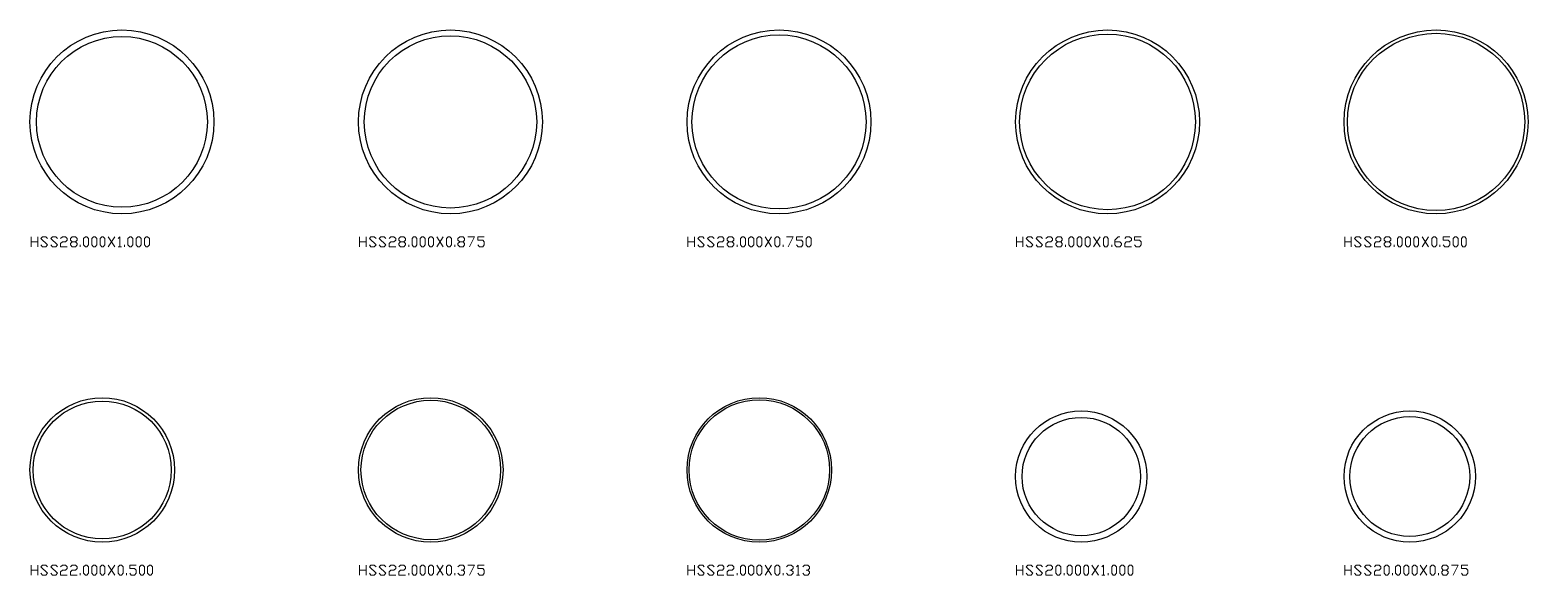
# Model space of a CAD drawing. Header units: inches. Extents: x 0 to 972, y -455 to 28.
# Drawn here: x 0 to 228, y -55 to 28 of the extents above; entities that cross this region are included whole.
import ezdxf

# ---------------------------------------------------------------- set-up
doc = ezdxf.new("R2010")
doc.units = ezdxf.units.IN
doc.header["$MEASUREMENT"] = 0
doc.layers.add('AISC_STEEL', color=7, linetype='Continuous')

msp = doc.modelspace()

# ---------------------------------------------------------------- linework, layer by layer
at = {"color": 3, "lineweight": 0}
for p, q in [((0.18, -5), (0.18, -3.5)), ((0.18, -4.24), (1.18, -4.24)), ((1.18, -3.5), (1.18, -5)), ((6.43, -4.24), (6.93, -4.24)), ((11.92, -5), (12.92, -3.5)), ((11.92, -3.5), (12.92, -5)), ((50.14, -5), (50.14, -3.5)), ((50.14, -4.24), (51.17, -4.24)), ((51.17, -3.5), (51.17, -5)), ((56.39, -4.24), (56.89, -4.24)), ((61.92, -5), (62.91, -3.5)), ((61.92, -3.5), (62.91, -5)), ((65.41, -4.24), (65.91, -4.24)), ((100.14, -5), (100.14, -3.5)), ((100.14, -4.24), (101.13, -4.24)), ((101.13, -3.5), (101.13, -5)), ((106.39, -4.24), (106.89, -4.24)), ((111.88, -5), (112.88, -3.5)), ((111.88, -3.5), (112.88, -5)), ((150.13, -5), (150.13, -3.5)), ((150.13, -4.24), (151.13, -4.24)), ((151.13, -3.5), (151.13, -5)), ((156.39, -4.24), (156.88, -4.24)), ((161.87, -5), (162.87, -3.5)), ((161.87, -3.5), (162.87, -5)), ((200.1, -5), (200.1, -3.5)), ((200.1, -4.24), (201.09, -4.24)), ((201.09, -3.5), (201.09, -5)), ((206.35, -4.24), (206.85, -4.24)), ((211.87, -5), (212.87, -3.5)), ((211.87, -3.5), (212.87, -5)), ((7.66, -5), (7.66, -4.73)), ((13.42, -5), (13.92, -5)), ((14.41, -5), (14.41, -4.73)), ((57.66, -5), (57.66, -4.73)), ((64.64, -5), (64.64, -4.73)), ((107.65, -5), (107.65, -4.73)), ((114.64, -5), (114.64, -4.73)), ((157.62, -5), (157.62, -4.73)), ((164.64, -5), (164.64, -4.73)), ((207.61, -5), (207.61, -4.73)), ((214.6, -5), (214.6, -4.73)), ((0.18, -55), (0.18, -53.5)), ((0.18, -54.23), (1.18, -54.23)), ((1.18, -53.5), (1.18, -55)), ((11.92, -55), (12.92, -53.5)), ((11.92, -53.5), (12.92, -55)), ((50.14, -55), (50.14, -53.5)), ((50.14, -54.23), (51.17, -54.23)), ((51.17, -53.5), (51.17, -55)), ((61.92, -55), (62.91, -53.5)), ((61.92, -53.5), (62.91, -55)), ((100.14, -55), (100.14, -53.5)), ((100.14, -54.23), (101.13, -54.23)), ((101.13, -53.5), (101.13, -55)), ((111.88, -55), (112.88, -53.5)), ((111.88, -53.5), (112.88, -55)), ((150.13, -55), (150.13, -53.5)), ((150.13, -54.23), (151.13, -54.23)), ((151.13, -53.5), (151.13, -55)), ((161.61, -55), (162.61, -53.5)), ((161.61, -53.5), (162.61, -55)), ((200.1, -55), (200.1, -53.5)), ((200.1, -54.23), (201.09, -54.23)), ((201.09, -53.5), (201.09, -55)), ((211.6, -55), (212.6, -53.5)), ((211.6, -53.5), (212.6, -55)), ((215.1, -54.23), (215.6, -54.23)), ((7.66, -55), (7.66, -54.73)), ((14.68, -55), (14.68, -54.73)), ((57.66, -55), (57.66, -54.73)), ((64.64, -55), (64.64, -54.73)), ((107.65, -55), (107.65, -54.73)), ((114.64, -55), (114.64, -54.73)), ((116.64, -55), (117.13, -55)), ((157.38, -55), (157.38, -54.73)), ((163.11, -55), (163.6, -55)), ((164.1, -55), (164.1, -54.73)), ((207.35, -55), (207.35, -54.73)), ((214.37, -55), (214.37, -54.73))]:
    msp.add_line(p, q, dxfattribs=at)
for points in [[(1.67, -4.73), (1.91, -5), (2.41, -5), (2.67, -4.73), (1.67, -3.74), (1.91, -3.5), (2.41, -3.5), (2.67, -3.74)], [(3.17, -4.73), (3.44, -5), (3.94, -5), (4.17, -4.73), (3.17, -3.74), (3.44, -3.5), (3.94, -3.5), (4.17, -3.74)], [(4.67, -3.74), (4.93, -3.5), (5.43, -3.5), (5.67, -3.74), (5.67, -4), (5.43, -4.24), (4.93, -4.24), (4.67, -4.5), (4.67, -5), (5.67, -5)], [(13.42, -3.74), (13.68, -3.5), (13.68, -5)], [(51.67, -4.73), (51.9, -5), (52.4, -5), (52.67, -4.73), (51.67, -3.74), (51.9, -3.5), (52.4, -3.5), (52.67, -3.74)], [(53.17, -4.73), (53.4, -5), (53.9, -5), (54.17, -4.73), (53.17, -3.74), (53.4, -3.5), (53.9, -3.5), (54.17, -3.74)], [(54.66, -3.74), (54.9, -3.5), (55.4, -3.5), (55.66, -3.74), (55.66, -4), (55.4, -4.24), (54.9, -4.24), (54.66, -4.5), (54.66, -5), (55.66, -5)], [(66.64, -3.5), (67.64, -3.5), (66.91, -5)], [(68.14, -4.73), (68.4, -5), (68.9, -5), (69.13, -4.73), (69.13, -4.24), (68.9, -4), (68.14, -4), (68.14, -3.5), (69.13, -3.5)], [(101.63, -4.73), (101.9, -5), (102.4, -5), (102.63, -4.73), (101.63, -3.74), (101.9, -3.5), (102.4, -3.5), (102.63, -3.74)], [(103.13, -4.73), (103.4, -5), (103.9, -5), (104.13, -4.73), (103.13, -3.74), (103.4, -3.5), (103.9, -3.5), (104.13, -3.74)], [(104.63, -3.74), (104.89, -3.5), (105.39, -3.5), (105.62, -3.74), (105.62, -4), (105.39, -4.24), (104.89, -4.24), (104.63, -4.5), (104.63, -5), (105.62, -5)], [(115.14, -3.5), (116.14, -3.5), (115.37, -5)], [(116.64, -4.73), (116.9, -5), (117.4, -5), (117.63, -4.73), (117.63, -4.24), (117.4, -4), (116.64, -4), (116.64, -3.5), (117.63, -3.5)], [(151.63, -4.73), (151.86, -5), (152.36, -5), (152.63, -4.73), (151.63, -3.74), (151.86, -3.5), (152.36, -3.5), (152.63, -3.74)], [(153.13, -4.73), (153.36, -5), (153.86, -5), (154.12, -4.73), (153.13, -3.74), (153.36, -3.5), (153.86, -3.5), (154.12, -3.74)], [(154.62, -3.74), (154.89, -3.5), (155.39, -3.5), (155.62, -3.74), (155.62, -4), (155.39, -4.24), (154.89, -4.24), (154.62, -4.5), (154.62, -5), (155.62, -5)], [(165.13, -4.24), (165.87, -4.24), (166.13, -4.5), (166.13, -4.73), (165.87, -5), (165.37, -5), (165.13, -4.73), (165.13, -4), (165.63, -3.5), (165.87, -3.5)], [(166.63, -3.74), (166.86, -3.5), (167.36, -3.5), (167.63, -3.74), (167.63, -4), (167.36, -4.24), (166.86, -4.24), (166.63, -4.5), (166.63, -5), (167.63, -5)], [(168.13, -4.73), (168.36, -5), (168.86, -5), (169.13, -4.73), (169.13, -4.24), (168.86, -4), (168.13, -4), (168.13, -3.5), (169.13, -3.5)], [(201.59, -4.73), (201.86, -5), (202.36, -5), (202.62, -4.73), (201.59, -3.74), (201.86, -3.5), (202.36, -3.5), (202.62, -3.74)], [(203.12, -4.73), (203.35, -5), (203.85, -5), (204.12, -4.73), (203.12, -3.74), (203.35, -3.5), (203.85, -3.5), (204.12, -3.74)], [(204.62, -3.74), (204.85, -3.5), (205.35, -3.5), (205.62, -3.74), (205.62, -4), (205.35, -4.24), (204.85, -4.24), (204.62, -4.5), (204.62, -5), (205.62, -5)], [(215.1, -4.73), (215.36, -5), (215.86, -5), (216.1, -4.73), (216.1, -4.24), (215.86, -4), (215.1, -4), (215.1, -3.5), (216.1, -3.5)], [(1.67, -54.73), (1.91, -55), (2.41, -55), (2.67, -54.73), (1.67, -53.73), (1.91, -53.5), (2.41, -53.5), (2.67, -53.73)], [(3.17, -54.73), (3.44, -55), (3.94, -55), (4.17, -54.73), (3.17, -53.73), (3.44, -53.5), (3.94, -53.5), (4.17, -53.73)], [(4.67, -53.73), (4.93, -53.5), (5.43, -53.5), (5.67, -53.73), (5.67, -54), (5.43, -54.23), (4.93, -54.23), (4.67, -54.5), (4.67, -55), (5.67, -55)], [(6.17, -53.73), (6.43, -53.5), (6.93, -53.5), (7.16, -53.73), (7.16, -54), (6.93, -54.23), (6.43, -54.23), (6.17, -54.5), (6.17, -55), (7.16, -55)], [(15.18, -54.73), (15.41, -55), (15.91, -55), (16.18, -54.73), (16.18, -54.23), (15.91, -54), (15.18, -54), (15.18, -53.5), (16.18, -53.5)], [(51.67, -54.73), (51.9, -55), (52.4, -55), (52.67, -54.73), (51.67, -53.73), (51.9, -53.5), (52.4, -53.5), (52.67, -53.73)], [(53.17, -54.73), (53.4, -55), (53.9, -55), (54.17, -54.73), (53.17, -53.73), (53.4, -53.5), (53.9, -53.5), (54.17, -53.73)], [(54.66, -53.73), (54.9, -53.5), (55.4, -53.5), (55.66, -53.73), (55.66, -54), (55.4, -54.23), (54.9, -54.23), (54.66, -54.5), (54.66, -55), (55.66, -55)], [(56.16, -53.73), (56.39, -53.5), (56.89, -53.5), (57.16, -53.73), (57.16, -54), (56.89, -54.23), (56.39, -54.23), (56.16, -54.5), (56.16, -55), (57.16, -55)], [(65.14, -53.73), (65.41, -53.5), (65.91, -53.5), (66.14, -53.73), (66.14, -54), (65.91, -54.23)], [(65.64, -54.23), (65.91, -54.23), (66.14, -54.5), (66.14, -54.73), (65.91, -55), (65.41, -55), (65.14, -54.73)], [(66.64, -53.5), (67.64, -53.5), (66.91, -55)], [(68.14, -54.73), (68.4, -55), (68.9, -55), (69.13, -54.73), (69.13, -54.23), (68.9, -54), (68.14, -54), (68.14, -53.5), (69.13, -53.5)], [(101.63, -54.73), (101.9, -55), (102.4, -55), (102.63, -54.73), (101.63, -53.73), (101.9, -53.5), (102.4, -53.5), (102.63, -53.73)], [(103.13, -54.73), (103.4, -55), (103.9, -55), (104.13, -54.73), (103.13, -53.73), (103.4, -53.5), (103.9, -53.5), (104.13, -53.73)], [(104.63, -53.73), (104.89, -53.5), (105.39, -53.5), (105.62, -53.73), (105.62, -54), (105.39, -54.23), (104.89, -54.23), (104.63, -54.5), (104.63, -55), (105.62, -55)], [(106.12, -53.73), (106.39, -53.5), (106.89, -53.5), (107.12, -53.73), (107.12, -54), (106.89, -54.23), (106.39, -54.23), (106.12, -54.5), (106.12, -55), (107.12, -55)], [(115.14, -53.73), (115.37, -53.5), (115.87, -53.5), (116.14, -53.73), (116.14, -54), (115.87, -54.23)], [(115.64, -54.23), (115.87, -54.23), (116.14, -54.5), (116.14, -54.73), (115.87, -55), (115.37, -55), (115.14, -54.73)], [(116.64, -53.73), (116.9, -53.5), (116.9, -55)], [(117.63, -53.73), (117.9, -53.5), (118.4, -53.5), (118.63, -53.73), (118.63, -54), (118.4, -54.23)], [(118.13, -54.23), (118.4, -54.23), (118.63, -54.5), (118.63, -54.73), (118.4, -55), (117.9, -55), (117.63, -54.73)], [(151.63, -54.73), (151.86, -55), (152.36, -55), (152.63, -54.73), (151.63, -53.73), (151.86, -53.5), (152.36, -53.5), (152.63, -53.73)], [(153.13, -54.73), (153.36, -55), (153.86, -55), (154.12, -54.73), (153.13, -53.73), (153.36, -53.5), (153.86, -53.5), (154.12, -53.73)], [(154.62, -53.73), (154.89, -53.5), (155.39, -53.5), (155.62, -53.73), (155.62, -54), (155.39, -54.23), (154.89, -54.23), (154.62, -54.5), (154.62, -55), (155.62, -55)], [(163.11, -53.73), (163.37, -53.5), (163.37, -55)], [(201.59, -54.73), (201.86, -55), (202.36, -55), (202.62, -54.73), (201.59, -53.73), (201.86, -53.5), (202.36, -53.5), (202.62, -53.73)], [(203.12, -54.73), (203.35, -55), (203.85, -55), (204.12, -54.73), (203.12, -53.73), (203.35, -53.5), (203.85, -53.5), (204.12, -53.73)], [(204.62, -53.73), (204.85, -53.5), (205.35, -53.5), (205.62, -53.73), (205.62, -54), (205.35, -54.23), (204.85, -54.23), (204.62, -54.5), (204.62, -55), (205.62, -55)], [(216.36, -53.5), (217.36, -53.5), (216.59, -55)], [(217.86, -54.73), (218.09, -55), (218.59, -55), (218.86, -54.73), (218.86, -54.23), (218.59, -54), (217.86, -54), (217.86, -53.5), (218.86, -53.5)]]:
    msp.add_lwpolyline(points, dxfattribs=at)
for points in [[(6.93, -4.24), (7.16, -4.5), (7.16, -4.73), (6.93, -5), (6.43, -5), (6.17, -4.73), (6.17, -4.5), (6.43, -4.24), (6.17, -4), (6.17, -3.74), (6.43, -3.5), (6.93, -3.5), (7.16, -3.74), (7.16, -4)], [(8.43, -5), (8.43, -5), (8.66, -5), (8.93, -4.73), (8.93, -3.74), (8.66, -3.5), (8.43, -3.5), (8.16, -3.74), (8.16, -4.73)], [(9.66, -5), (9.66, -5), (9.92, -5), (10.16, -4.73), (10.16, -3.74), (9.92, -3.5), (9.66, -3.5), (9.43, -3.74), (9.43, -4.73)], [(10.92, -5), (10.92, -5), (11.15, -5), (11.42, -4.73), (11.42, -3.74), (11.15, -3.5), (10.92, -3.5), (10.66, -3.74), (10.66, -4.73)], [(15.18, -5), (15.18, -5), (15.41, -5), (15.68, -4.73), (15.68, -3.74), (15.41, -3.5), (15.18, -3.5), (14.91, -3.74), (14.91, -4.73)], [(16.41, -5), (16.41, -5), (16.68, -5), (16.91, -4.73), (16.91, -3.74), (16.68, -3.5), (16.41, -3.5), (16.18, -3.74), (16.18, -4.73)], [(17.67, -5), (17.67, -5), (17.91, -5), (18.17, -4.73), (18.17, -3.74), (17.91, -3.5), (17.67, -3.5), (17.41, -3.74), (17.41, -4.73)], [(56.89, -4.24), (57.16, -4.5), (57.16, -4.73), (56.89, -5), (56.39, -5), (56.16, -4.73), (56.16, -4.5), (56.39, -4.24), (56.16, -4), (56.16, -3.74), (56.39, -3.5), (56.89, -3.5), (57.16, -3.74), (57.16, -4)], [(58.39, -5), (58.39, -5), (58.66, -5), (58.89, -4.73), (58.89, -3.74), (58.66, -3.5), (58.39, -3.5), (58.16, -3.74), (58.16, -4.73)], [(59.65, -5), (59.65, -5), (59.89, -5), (60.15, -4.73), (60.15, -3.74), (59.89, -3.5), (59.65, -3.5), (59.39, -3.74), (59.39, -4.73)], [(60.92, -5), (60.92, -5), (61.15, -5), (61.42, -4.73), (61.42, -3.74), (61.15, -3.5), (60.92, -3.5), (60.65, -3.74), (60.65, -4.73)], [(63.65, -5), (63.65, -5), (63.91, -5), (64.14, -4.73), (64.14, -3.74), (63.91, -3.5), (63.65, -3.5), (63.41, -3.74), (63.41, -4.73)], [(65.91, -4.24), (66.14, -4.5), (66.14, -4.73), (65.91, -5), (65.41, -5), (65.14, -4.73), (65.14, -4.5), (65.41, -4.24), (65.14, -4), (65.14, -3.74), (65.41, -3.5), (65.91, -3.5), (66.14, -3.74), (66.14, -4)], [(106.89, -4.24), (107.12, -4.5), (107.12, -4.73), (106.89, -5), (106.39, -5), (106.12, -4.73), (106.12, -4.5), (106.39, -4.24), (106.12, -4), (106.12, -3.74), (106.39, -3.5), (106.89, -3.5), (107.12, -3.74), (107.12, -4)], [(108.39, -5), (108.39, -5), (108.65, -5), (108.88, -4.73), (108.88, -3.74), (108.65, -3.5), (108.39, -3.5), (108.15, -3.74), (108.15, -4.73)], [(109.65, -5), (109.65, -5), (109.88, -5), (110.15, -4.73), (110.15, -3.74), (109.88, -3.5), (109.65, -3.5), (109.38, -3.74), (109.38, -4.73)], [(110.88, -5), (110.88, -5), (111.15, -5), (111.38, -4.73), (111.38, -3.74), (111.15, -3.5), (110.88, -3.5), (110.65, -3.74), (110.65, -4.73)], [(113.64, -5), (113.64, -5), (113.87, -5), (114.14, -4.73), (114.14, -3.74), (113.87, -3.5), (113.64, -3.5), (113.38, -3.74), (113.38, -4.73)], [(118.4, -5), (118.4, -5), (118.63, -5), (118.9, -4.73), (118.9, -3.74), (118.63, -3.5), (118.4, -3.5), (118.13, -3.74), (118.13, -4.73)], [(156.88, -4.24), (157.12, -4.5), (157.12, -4.73), (156.88, -5), (156.39, -5), (156.12, -4.73), (156.12, -4.5), (156.39, -4.24), (156.12, -4), (156.12, -3.74), (156.39, -3.5), (156.88, -3.5), (157.12, -3.74), (157.12, -4)], [(158.38, -5), (158.38, -5), (158.61, -5), (158.88, -4.73), (158.88, -3.74), (158.61, -3.5), (158.38, -3.5), (158.12, -3.74), (158.12, -4.73)], [(159.61, -5), (159.61, -5), (159.88, -5), (160.11, -4.73), (160.11, -3.74), (159.88, -3.5), (159.61, -3.5), (159.38, -3.74), (159.38, -4.73)], [(160.88, -5), (160.88, -5), (161.11, -5), (161.38, -4.73), (161.38, -3.74), (161.11, -3.5), (160.88, -3.5), (160.61, -3.74), (160.61, -4.73)], [(163.6, -5), (163.6, -5), (163.87, -5), (164.1, -4.73), (164.1, -3.74), (163.87, -3.5), (163.6, -3.5), (163.37, -3.74), (163.37, -4.73)], [(206.85, -4.24), (207.11, -4.5), (207.11, -4.73), (206.85, -5), (206.35, -5), (206.12, -4.73), (206.12, -4.5), (206.35, -4.24), (206.12, -4), (206.12, -3.74), (206.35, -3.5), (206.85, -3.5), (207.11, -3.74), (207.11, -4)], [(208.34, -5), (208.34, -5), (208.61, -5), (208.84, -4.73), (208.84, -3.74), (208.61, -3.5), (208.34, -3.5), (208.11, -3.74), (208.11, -4.73)], [(209.61, -5), (209.61, -5), (209.84, -5), (210.11, -4.73), (210.11, -3.74), (209.84, -3.5), (209.61, -3.5), (209.34, -3.74), (209.34, -4.73)], [(210.84, -5), (210.84, -5), (211.11, -5), (211.34, -4.73), (211.34, -3.74), (211.11, -3.5), (210.84, -3.5), (210.61, -3.74), (210.61, -4.73)], [(213.6, -5), (213.6, -5), (213.87, -5), (214.1, -4.73), (214.1, -3.74), (213.87, -3.5), (213.6, -3.5), (213.37, -3.74), (213.37, -4.73)], [(216.86, -5), (216.86, -5), (217.09, -5), (217.36, -4.73), (217.36, -3.74), (217.09, -3.5), (216.86, -3.5), (216.59, -3.74), (216.59, -4.73)], [(218.09, -5), (218.09, -5), (218.36, -5), (218.59, -4.73), (218.59, -3.74), (218.36, -3.5), (218.09, -3.5), (217.86, -3.74), (217.86, -4.73)], [(8.43, -55), (8.43, -55), (8.66, -55), (8.93, -54.73), (8.93, -53.73), (8.66, -53.5), (8.43, -53.5), (8.16, -53.73), (8.16, -54.73)], [(9.66, -55), (9.66, -55), (9.92, -55), (10.16, -54.73), (10.16, -53.73), (9.92, -53.5), (9.66, -53.5), (9.43, -53.73), (9.43, -54.73)], [(10.92, -55), (10.92, -55), (11.15, -55), (11.42, -54.73), (11.42, -53.73), (11.15, -53.5), (10.92, -53.5), (10.66, -53.73), (10.66, -54.73)], [(13.68, -55), (13.68, -55), (13.92, -55), (14.18, -54.73), (14.18, -53.73), (13.92, -53.5), (13.68, -53.5), (13.42, -53.73), (13.42, -54.73)], [(16.91, -55), (16.91, -55), (17.18, -55), (17.41, -54.73), (17.41, -53.73), (17.18, -53.5), (16.91, -53.5), (16.68, -53.73), (16.68, -54.73)], [(18.17, -55), (18.17, -55), (18.41, -55), (18.67, -54.73), (18.67, -53.73), (18.41, -53.5), (18.17, -53.5), (17.91, -53.73), (17.91, -54.73)], [(58.39, -55), (58.39, -55), (58.66, -55), (58.89, -54.73), (58.89, -53.73), (58.66, -53.5), (58.39, -53.5), (58.16, -53.73), (58.16, -54.73)], [(59.65, -55), (59.65, -55), (59.89, -55), (60.15, -54.73), (60.15, -53.73), (59.89, -53.5), (59.65, -53.5), (59.39, -53.73), (59.39, -54.73)], [(60.92, -55), (60.92, -55), (61.15, -55), (61.42, -54.73), (61.42, -53.73), (61.15, -53.5), (60.92, -53.5), (60.65, -53.73), (60.65, -54.73)], [(63.65, -55), (63.65, -55), (63.91, -55), (64.14, -54.73), (64.14, -53.73), (63.91, -53.5), (63.65, -53.5), (63.41, -53.73), (63.41, -54.73)], [(108.39, -55), (108.39, -55), (108.65, -55), (108.88, -54.73), (108.88, -53.73), (108.65, -53.5), (108.39, -53.5), (108.15, -53.73), (108.15, -54.73)], [(109.65, -55), (109.65, -55), (109.88, -55), (110.15, -54.73), (110.15, -53.73), (109.88, -53.5), (109.65, -53.5), (109.38, -53.73), (109.38, -54.73)], [(110.88, -55), (110.88, -55), (111.15, -55), (111.38, -54.73), (111.38, -53.73), (111.15, -53.5), (110.88, -53.5), (110.65, -53.73), (110.65, -54.73)], [(113.64, -55), (113.64, -55), (113.87, -55), (114.14, -54.73), (114.14, -53.73), (113.87, -53.5), (113.64, -53.5), (113.38, -53.73), (113.38, -54.73)], [(156.39, -55), (156.39, -55), (156.62, -55), (156.88, -54.73), (156.88, -53.73), (156.62, -53.5), (156.39, -53.5), (156.12, -53.73), (156.12, -54.73)], [(158.12, -55), (158.12, -55), (158.38, -55), (158.61, -54.73), (158.61, -53.73), (158.38, -53.5), (158.12, -53.5), (157.88, -53.73), (157.88, -54.73)], [(159.38, -55), (159.38, -55), (159.61, -55), (159.88, -54.73), (159.88, -53.73), (159.61, -53.5), (159.38, -53.5), (159.11, -53.73), (159.11, -54.73)], [(160.61, -55), (160.61, -55), (160.88, -55), (161.11, -54.73), (161.11, -53.73), (160.88, -53.5), (160.61, -53.5), (160.38, -53.73), (160.38, -54.73)], [(164.87, -55), (164.87, -55), (165.13, -55), (165.37, -54.73), (165.37, -53.73), (165.13, -53.5), (164.87, -53.5), (164.64, -53.73), (164.64, -54.73)], [(166.13, -55), (166.13, -55), (166.37, -55), (166.63, -54.73), (166.63, -53.73), (166.37, -53.5), (166.13, -53.5), (165.87, -53.73), (165.87, -54.73)], [(167.36, -55), (167.36, -55), (167.63, -55), (167.86, -54.73), (167.86, -53.73), (167.63, -53.5), (167.36, -53.5), (167.13, -53.73), (167.13, -54.73)], [(206.35, -55), (206.35, -55), (206.61, -55), (206.85, -54.73), (206.85, -53.73), (206.61, -53.5), (206.35, -53.5), (206.12, -53.73), (206.12, -54.73)], [(208.11, -55), (208.11, -55), (208.34, -55), (208.61, -54.73), (208.61, -53.73), (208.34, -53.5), (208.11, -53.5), (207.85, -53.73), (207.85, -54.73)], [(209.34, -55), (209.34, -55), (209.61, -55), (209.84, -54.73), (209.84, -53.73), (209.61, -53.5), (209.34, -53.5), (209.11, -53.73), (209.11, -54.73)], [(210.61, -55), (210.61, -55), (210.84, -55), (211.11, -54.73), (211.11, -53.73), (210.84, -53.5), (210.61, -53.5), (210.34, -53.73), (210.34, -54.73)], [(213.37, -55), (213.37, -55), (213.6, -55), (213.87, -54.73), (213.87, -53.73), (213.6, -53.5), (213.37, -53.5), (213.1, -53.73), (213.1, -54.73)], [(215.6, -54.23), (215.86, -54.5), (215.86, -54.73), (215.6, -55), (215.1, -55), (214.86, -54.73), (214.86, -54.5), (215.1, -54.23), (214.86, -54), (214.86, -53.73), (215.1, -53.5), (215.6, -53.5), (215.86, -53.73), (215.86, -54)]]:
    msp.add_lwpolyline(points, close=True, dxfattribs=at)
at = {"layer": 'AISC_STEEL'}
for centre, radius in [((14, 14), 14), ((64, 14), 14), ((114, 14), 14), ((164, 14), 14), ((164, 14), 13.38), ((214, 14), 14), ((214, 14), 13.5), ((14, 14), 13), ((64, 14), 13.12), ((114, 14), 13.25), ((11, -39), 11), ((11, -39), 10.5), ((61, -39), 11), ((61, -39), 10.62), ((111, -39), 11), ((111, -39), 10.69), ((160, -40), 10), ((160, -40), 9), ((210, -40), 10), ((210, -40), 9.12)]:
    msp.add_circle(centre, radius, dxfattribs=at)

doc.saveas('drawing.dxf')
